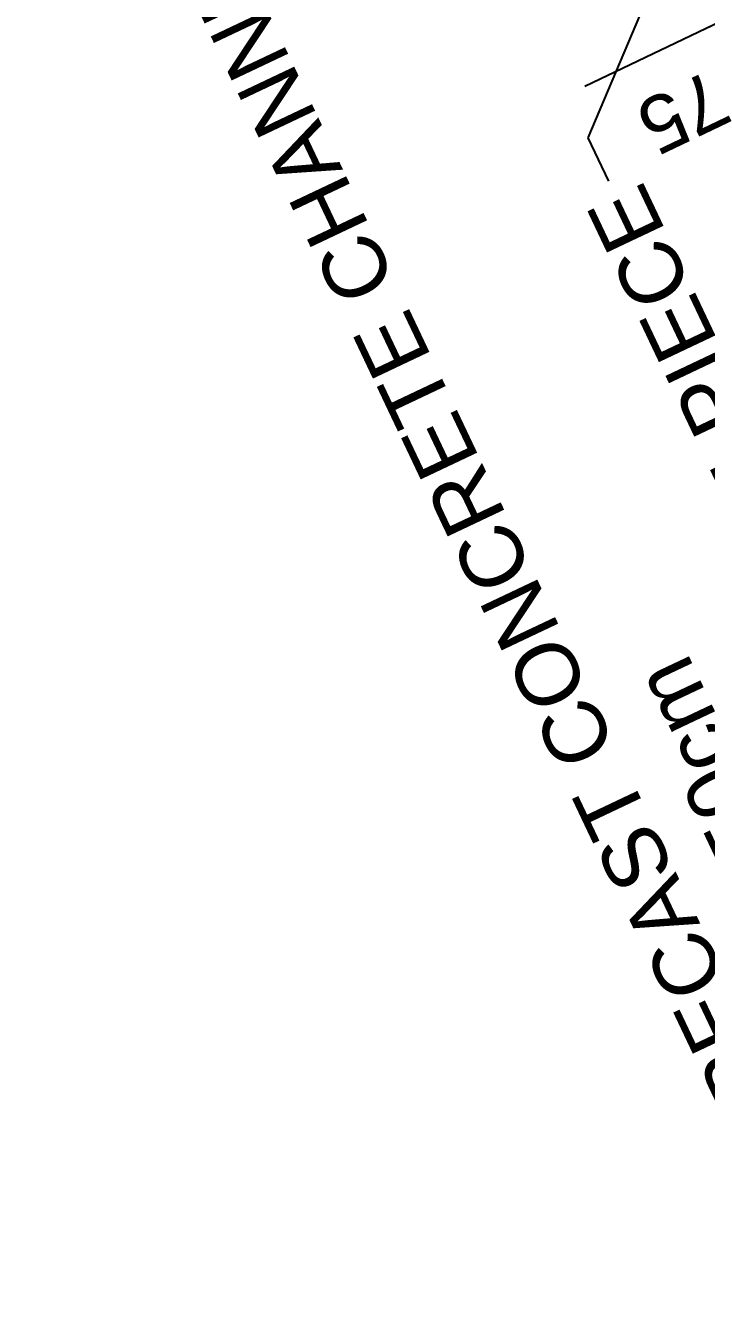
# Model space of a CAD drawing. Header units: metres. Extents: x 678805 to 1359287, y 2747329 to 5497370.
# Drawn here: x 679484.641 to 679485.186, y 2747418.318 to 2747419.34 of the extents above; entities that cross this region are included whole.
import ezdxf
from ezdxf import colors
from ezdxf.entities.mleader import LeaderData, LeaderLine
from ezdxf.math import Vec2, Vec3

# ---------------------------------------------------------------- set-up
doc = ezdxf.new("R2010")
doc.units = ezdxf.units.M
doc.layers.add('02-L-Waterfeatures 01', color=7, linetype='Continuous', true_color=0x4da6ff)
doc.layers.add('XREF_MON_WATERFEATURE$0$01-TX-Dimensions_1-25', color=7, linetype='Continuous', true_color=0x3f5f7f)
doc.layers.add('XREF_MON_WATERFEATURE$0$01-TX', color=7, linetype='Continuous')
doc.layers.add('XREF_MON_WATERFEATURE$0$COTAUX', color=7, linetype='Continuous')
doc.styles.add('XREF_MON_WATERFEATURE$0$Standard', font='arial.ttf')
doc.dimstyles.new('XREF_MON_WATERFEATURE$0$E20', dxfattribs={"dimscale": 0.03, "dimtxt": 1.5, "dimasz": 0.2, "dimexe": 0.1, "dimexo": 2.5, "dimgap": 1, "dimtad": 1, "dimdec": 0, "dimlfac": 1000, "dimzin": 0, "dimdsep": 46, "dimtxsty": 'XREF_MON_WATERFEATURE$0$Standard', "dimblk1": 'XREF_MON_WATERFEATURE$0$LINCOT200', "dimblk2": 'XREF_MON_WATERFEATURE$0$LINCOT200', "dimsah": 1, "dimcen": 0.1, "dimdle": 0.1, "dimclrt": 256, "dimadec": 0, "dimazin": 0, "dimtfac": 0.01538461538461539, "dimtdec": 0, "dimtofl": 0, "dimtmove": 0, "dimatfit": 3, "dimldrblk": 'XREF_MON_WATERFEATURE$0$LINCOT200', "dimfxl": 1, "dimtolj": 1, "dimtzin": 0, "dimarcsym": 0})

# ---------------------------------------------------------------- blocks, each defined once
blk = doc.blocks.new('XREF_MON_WATERFEATURE$0$LINCOT200')
for p, q in [((0, -9.999961704014428), (0, 10.00003829598555)), ((3.694822225952521e-13, 3.829598557558711e-05), (10.00000000000051, 3.829598557558711e-05))]:
    blk.add_line(p, q)
at = {"const_width": 1.875}
blk.add_lwpolyline([(3.535533801624467, -3.535495714255788), (-3.535533950636761, 3.535572157214077)], dxfattribs=at)
at = {"layer": 'XREF_MON_WATERFEATURE$0$COTAUX'}
blk.add_line((0, 0), (-1.249999999999915, 0), dxfattribs=at)
blk = doc.blocks.new('*D651')
at = {"layer": 'DEFPOINTS', "color": 0, "transparency": 16777216}
for p in [(679485.0368818189, 2747419.957905363), (679484.9692211464, 2747419.925554894), (679485.2383469889, 2747419.362680973)]:
    blk.add_point(p, dxfattribs=at)
at = {"layer": 'XREF_MON_WATERFEATURE$0$01-TX-Dimensions_1-25', "color": 0, "lineweight": -2, "transparency": 16777216}
for p, q in [((679485.0692336705, 2747419.8902418), (679485.3073017359, 2747419.3923249)), ((679485.0015729979, 2747419.857891331), (679485.2396410633, 2747419.359974431)), ((679485.3005945769, 2747419.392443295), (679485.2437600743, 2747419.365269122)), ((679485.2383469893, 2747419.362680973), (679485.0881680308, 2747419.290876192))]:
    blk.add_line(p, q, dxfattribs=at)
at = {"layer": 'XREF_MON_WATERFEATURE$0$01-TX-Dimensions_1-25', "color": 0, "lineweight": -2, "transparency": 16777216, "xscale": 0.006, "yscale": 0.006, "zscale": 0.006}
for p, rotation in [((679485.3060076619, 2747419.395031443), 25.55377418202264), ((679485.2383469893, 2747419.362680973), 205.5537741820226)]:
    blk.add_blockref('XREF_MON_WATERFEATURE$0$LINCOT200', p, dxfattribs=dict(at, rotation=rotation))
at = {"layer": 'XREF_MON_WATERFEATURE$0$01-TX-Dimensions_1-25', "transparency": 16777216, "insert": (679485.1671092085, 2747419.270002564), "char_height": 0.045, "attachment_point": 5, "rotation": 205.55377418202264, "style": 'XREF_MON_WATERFEATURE$0$Standard'}
blk.add_mtext('\\A1;75', dxfattribs=at)
blk = doc.blocks.new('XREF_MON_WATERFEATURE')
at = {"layer": 'XREF_MON_WATERFEATURE$0$01-TX-Dimensions_1-25'}
dim = blk.add_linear_dim(base=(679485.2383469889, 2747419.362680973), p1=(679485.0368818188, 2747419.957905363), p2=(679484.9692211467, 2747419.925554894), angle=205.553774025576, dimstyle='XREF_MON_WATERFEATURE$0$E20', dxfattribs=at)
dim.commit()
dim.dimension.update_dxf_attribs({"geometry": '*D651', "text_midpoint": (679485.1442974021, 2747419.317713222), "dimtype": 129})
at = {"layer": 'XREF_MON_WATERFEATURE$0$01-TX'}
ml = blk.add_multileader_mtext('Standard', dxfattribs=at)
ml.set_content('PRECAST CONCRETE CHANNEL BLOCK\\P50x90x50cm', color=256, style='XREF_MON_WATERFEATURE$0$Standard')
ml.set_leader_properties()
ml.build(insert=Vec2(0, 0))
ml.multileader.update_dxf_attribs({"dogleg_length": 0.07692307692307693, "arrow_head_size": 0.01923076923076923})
ctx = ml.context
ctx.base_point, ctx.char_height, ctx.arrow_head_size, ctx.landing_gap_size, ctx.plane_origin, ctx.plane_x_axis, ctx.plane_y_axis = Vec3(679485.2498496083, 2747418.417776508), 0.05, 0.01923076923076923, 0.01923076923076923, Vec3(679485.4879302694, 2747418.811470242), Vec3(-0.4281212612115987, 0.9037212986859335), Vec3(-0.9037212986859335, -0.4281212612115987)
notes = []
notes.append((ctx, [(1, (1, 1, 0), (679484.6410269395, 2747419.702940462), (0.4281212612115987, -0.9037212986859335), 0.03846153846153853, [(0, [(679484.9527145263, 2747419.957826037)], 0, [])])]))
ctx.mtext.insert, ctx.mtext.text_direction, ctx.mtext.rotation, ctx.mtext.flow_direction = Vec3(679485.218638191, 2747418.424270211), Vec3(-0.4281212612115987, 0.9037212986859335), 1.564072090888421, 5
ml = blk.add_multileader_mtext('Standard', dxfattribs=at)
ml.set_content('PRECAST CONCRETE PIECE \\P50x90x55cm', color=256, style='XREF_MON_WATERFEATURE$0$Standard')
ml.set_leader_properties()
ml.build(insert=Vec2(0, 0))
ml.multileader.update_dxf_attribs({"dogleg_length": 0.07692307692307693, "arrow_head_size": 0.01923076923076923})
ctx = ml.context
ctx.base_point, ctx.char_height, ctx.arrow_head_size, ctx.landing_gap_size, ctx.plane_origin, ctx.plane_x_axis, ctx.plane_y_axis = Vec3(679485.5351012299, 2747418.311680941), 0.05, 0.01923076923076923, 0.01923076923076923, Vec3(679485.704122195, 2747418.359242832), Vec3(-0.4281212612115987, 0.9037212986859335), Vec3(-0.9037212986859335, -0.4281212612115987)
notes.append((ctx, [(1, (1, 1, 0), (679485.0906788777, 2747419.249812217), (0.4281212612115987, -0.9037212986859335), 0.03846153846153853, [(0, [(679485.1854241055, 2747419.473368638)], 0, [])])]))
ctx.mtext.insert, ctx.mtext.text_direction, ctx.mtext.rotation, ctx.mtext.flow_direction = Vec3(679485.5038898126, 2747418.318174644), Vec3(-0.4281212612115987, 0.9037212986859335), 1.564072090888421, 5
for ctx, leaders in notes:
    for number, flags, end, landing, length, lines in leaders:
        leader = LeaderData()
        leader.index, (leader.has_last_leader_line, leader.has_dogleg_vector, leader.attachment_direction) = number, flags
        leader.last_leader_point, leader.dogleg_vector, leader.dogleg_length = Vec3(end), Vec3(landing), length
        for number, points, colour, breaks in lines:
            line = LeaderLine()
            line.index, line.vertices, line.color, line.breaks = number, Vec3.list(points), colors.encode_raw_color(colour), breaks
            leader.lines.append(line)
        ctx.leaders.append(leader)

msp = doc.modelspace()

# ---------------------------------------------------------------- block references
at = {"layer": '02-L-Waterfeatures 01', "color": 18, "true_color": 0x000000}
msp.add_blockref('XREF_MON_WATERFEATURE', (0, 0), dxfattribs=at)

doc.saveas('drawing.dxf')
